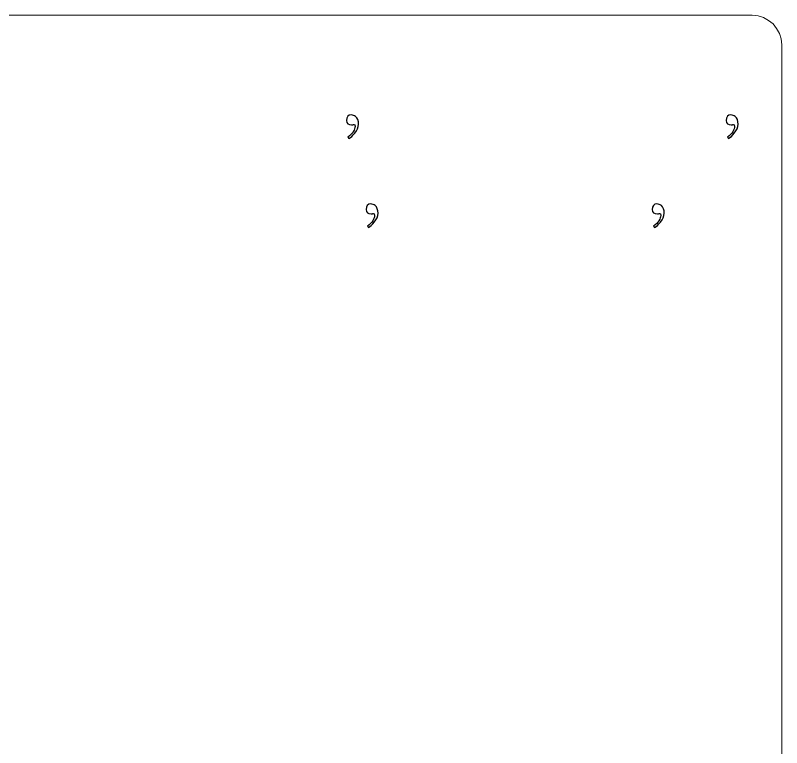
# Model space of a CAD drawing. Header units: millimetres. Extents: x -266 to 258, y -255 to 79.
# Drawn here: x -106.8 to -54.8, y 23.8 to 73.5 of the extents above; entities that cross this region are included whole.
import ezdxf

# ---------------------------------------------------------------- set-up
doc = ezdxf.new("R2010")
doc.units = ezdxf.units.MM
doc.header["$MEASUREMENT"] = 0
doc.layers.add('Layer 1', color=7, linetype='Continuous')

msp = doc.modelspace()

# ---------------------------------------------------------------- linework, layer by layer
at = {"layer": 'Layer 1', "lineweight": 9}
msp.add_open_spline([(-156.7941, 73.4661), (-156.7941, 73.4661), (-56.7942, 73.4661), (-56.7942, 73.4661), (-56.7942, 73.4661), (-55.6942, 73.4661), (-54.7942, 72.5662), (-54.7942, 71.4661), (-54.7942, 71.4661), (-54.7942, 71.4661), (-54.7942, -204.5336), (-54.7942, -204.5336), (-54.7942, -204.5336), (-54.7942, -205.6337), (-55.6942, -206.5336), (-56.7942, -206.5336), (-56.7942, -206.5336), (-56.7942, -206.5336), (-156.7941, -206.5336), (-156.7941, -206.5336), (-156.7941, -206.5336), (-157.8941, -206.5336), (-158.7941, -205.6337), (-158.7941, -204.5336), (-158.7941, -204.5336), (-158.7941, -204.5336), (-158.7941, 71.4661), (-158.7941, 71.4661), (-158.7941, 71.4661), (-158.7941, 72.5662), (-157.8941, 73.4661), (-156.7941, 73.4661)], degree=3, knots=[0, 0, 0, 0, 0.1111111, 0.1111111, 0.1111111, 0.1111111, 0.2222222, 0.2222222, 0.2222222, 0.2222222, 0.3333333, 0.3333333, 0.3333333, 0.3333333, 0.4444444, 0.4444444, 0.4444444, 0.4444444, 0.5555556, 0.5555556, 0.5555556, 0.5555556, 0.6666667, 0.6666667, 0.6666667, 0.6666667, 0.7777778, 0.7777778, 0.7777778, 0.7777778, 1, 1, 1, 1], dxfattribs=at)
at = {"layer": 'Layer 1'}
for points in [[(-83.5065, 66.0794), (-83.5065, 65.879), (-83.5931, 65.6716), (-83.7663, 65.4602), (-83.7663, 65.4602), (-83.8961, 65.2981), (-84.027, 65.1843), (-84.1609, 65.1179), (-84.1609, 65.1179), (-84.1609, 65.1179), (-84.2324, 65.1944), (-84.2324, 65.1944), (-84.2324, 65.1944), (-83.9052, 65.4501), (-83.7421, 65.6958), (-83.7421, 65.9314), (-83.7421, 65.9314), (-83.7421, 66.018), (-83.7713, 66.0612), (-83.8307, 66.0612), (-83.8307, 66.0612), (-83.8468, 66.0612), (-83.8659, 66.0552), (-83.8901, 66.0441), (-83.8901, 66.0441), (-83.9132, 66.0361), (-83.9404, 66.0321), (-83.9727, 66.0321), (-83.9727, 66.0321), (-84.2002, 66.0321), (-84.315, 66.1327), (-84.315, 66.3331), (-84.315, 66.3331), (-84.315, 66.5808), (-84.2082, 66.7046), (-83.9958, 66.7046), (-83.9958, 66.7046), (-83.8901, 66.7046), (-83.7914, 66.6693), (-83.7008, 66.5979), (-83.7008, 66.5979), (-83.5709, 66.4881), (-83.5065, 66.315), (-83.5065, 66.0794)], [(-57.7502, 66.0794), (-57.7502, 65.879), (-57.8368, 65.6716), (-58.01, 65.4602), (-58.01, 65.4602), (-58.1398, 65.2981), (-58.2707, 65.1843), (-58.4046, 65.1179), (-58.4046, 65.1179), (-58.4046, 65.1179), (-58.4761, 65.1944), (-58.4761, 65.1944), (-58.4761, 65.1944), (-58.1489, 65.4501), (-57.9858, 65.6958), (-57.9858, 65.9314), (-57.9858, 65.9314), (-57.9858, 66.018), (-58.015, 66.0612), (-58.0744, 66.0612), (-58.0744, 66.0612), (-58.0905, 66.0612), (-58.1096, 66.0552), (-58.1338, 66.0441), (-58.1338, 66.0441), (-58.1569, 66.0361), (-58.1841, 66.0321), (-58.2164, 66.0321), (-58.2164, 66.0321), (-58.4439, 66.0321), (-58.5587, 66.1327), (-58.5587, 66.3331), (-58.5587, 66.3331), (-58.5587, 66.5808), (-58.4519, 66.7046), (-58.2395, 66.7046), (-58.2395, 66.7046), (-58.1338, 66.7046), (-58.0351, 66.6693), (-57.9445, 66.5979), (-57.9445, 66.5979), (-57.8146, 66.4881), (-57.7502, 66.315), (-57.7502, 66.0794)], [(-82.1824, 60.0386), (-82.1824, 59.8382), (-82.269, 59.6308), (-82.4422, 59.4194), (-82.4422, 59.4194), (-82.572, 59.2573), (-82.7029, 59.1435), (-82.8368, 59.0771), (-82.8368, 59.0771), (-82.8368, 59.0771), (-82.9083, 59.1536), (-82.9083, 59.1536), (-82.9083, 59.1536), (-82.5811, 59.4093), (-82.418, 59.655), (-82.418, 59.8906), (-82.418, 59.8906), (-82.418, 59.9772), (-82.4472, 60.0204), (-82.5066, 60.0204), (-82.5066, 60.0204), (-82.5227, 60.0204), (-82.5418, 60.0144), (-82.566, 60.0033), (-82.566, 60.0033), (-82.5891, 59.9953), (-82.6163, 59.9913), (-82.6486, 59.9913), (-82.6486, 59.9913), (-82.8761, 59.9913), (-82.9909, 60.0919), (-82.9909, 60.2923), (-82.9909, 60.2923), (-82.9909, 60.54), (-82.8841, 60.6638), (-82.6717, 60.6638), (-82.6717, 60.6638), (-82.566, 60.6638), (-82.4673, 60.6285), (-82.3767, 60.5571), (-82.3767, 60.5571), (-82.2468, 60.4473), (-82.1824, 60.2742), (-82.1824, 60.0386)], [(-62.7647, 60.0386), (-62.7647, 59.8382), (-62.8513, 59.6308), (-63.0245, 59.4194), (-63.0245, 59.4194), (-63.1543, 59.2573), (-63.2852, 59.1435), (-63.4191, 59.0771), (-63.4191, 59.0771), (-63.4191, 59.0771), (-63.4906, 59.1536), (-63.4906, 59.1536), (-63.4906, 59.1536), (-63.1634, 59.4093), (-63.0003, 59.655), (-63.0003, 59.8906), (-63.0003, 59.8906), (-63.0003, 59.9772), (-63.0295, 60.0204), (-63.0889, 60.0204), (-63.0889, 60.0204), (-63.105, 60.0204), (-63.1241, 60.0144), (-63.1483, 60.0033), (-63.1483, 60.0033), (-63.1714, 59.9953), (-63.1986, 59.9913), (-63.2309, 59.9913), (-63.2309, 59.9913), (-63.4584, 59.9913), (-63.5732, 60.0919), (-63.5732, 60.2923), (-63.5732, 60.2923), (-63.5732, 60.54), (-63.4664, 60.6638), (-63.254, 60.6638), (-63.254, 60.6638), (-63.1483, 60.6638), (-63.0496, 60.6285), (-62.959, 60.5571), (-62.959, 60.5571), (-62.8291, 60.4473), (-62.7647, 60.2742), (-62.7647, 60.0386)]]:
    msp.add_open_spline(points, degree=3, knots=[0, 0, 0, 0, 0.0833333, 0.0833333, 0.0833333, 0.0833333, 0.1666667, 0.1666667, 0.1666667, 0.1666667, 0.25, 0.25, 0.25, 0.25, 0.3333333, 0.3333333, 0.3333333, 0.3333333, 0.4166667, 0.4166667, 0.4166667, 0.4166667, 0.5, 0.5, 0.5, 0.5, 0.5833333, 0.5833333, 0.5833333, 0.5833333, 0.6666667, 0.6666667, 0.6666667, 0.6666667, 0.75, 0.75, 0.75, 0.75, 0.8333333, 0.8333333, 0.8333333, 0.8333333, 1, 1, 1, 1], dxfattribs=at)

doc.saveas('drawing.dxf')
